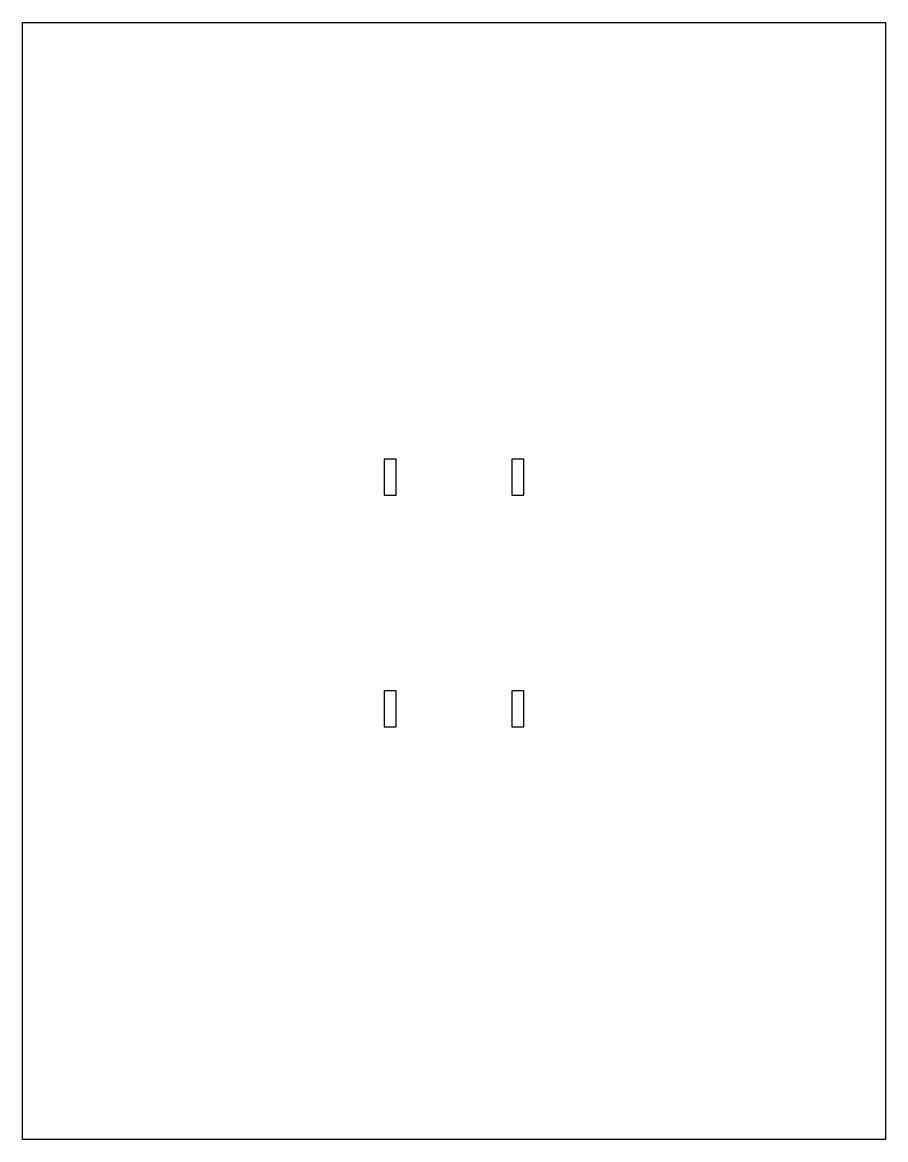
# Model space of a CAD drawing. Header units: millimetres. Extents: x -133 to 82, y -108 to 172.
import ezdxf

# ---------------------------------------------------------------- set-up
doc = ezdxf.new("R2010")
doc.units = ezdxf.units.MM
doc.layers.get('0').update_dxf_attribs({"linetype": 'CONTINUOUS'})

msp = doc.modelspace()

# ---------------------------------------------------------------- linework, layer by layer
for points in [[(-133.45, 171.8), (82.45, 171.8), (82.45, -107.6), (-133.45, -107.6)], [(-40, 62.6), (-43, 62.6), (-43, 53.6), (-40, 53.6)], [(-8, 62.6), (-11, 62.6), (-11, 53.6), (-8, 53.6)], [(-40, 4.6), (-43, 4.6), (-43, -4.4), (-40, -4.4)], [(-8, 4.6), (-11, 4.6), (-11, -4.4), (-8, -4.4)]]:
    msp.add_lwpolyline(points, close=True)

doc.saveas('drawing.dxf')
